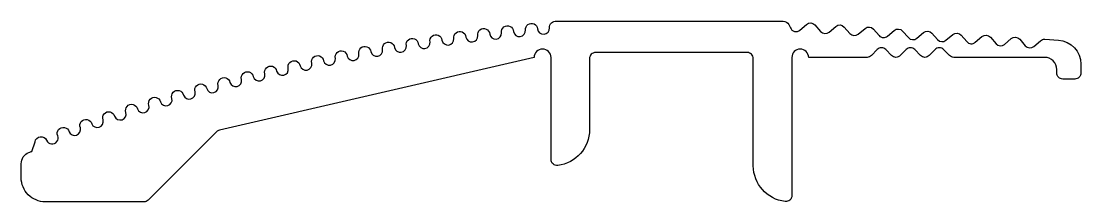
# Model space of a CAD drawing. Extents: x 143.4 to 187.4, y 253.5 to 261.
import ezdxf

# ---------------------------------------------------------------- set-up
doc = ezdxf.new("R2010")
doc.units = 0
doc.layers.add('CIZGI', color=7, linetype='CONTINUOUS')

msp = doc.modelspace()

# ---------------------------------------------------------------- linework, layer by layer
at = {"layer": 'CIZGI', "ltscale": 0.2}
msp.add_lwpolyline([(159.348, 259.994, -1.060673), (159.841, 260.071, 0.942798), (160.334, 260.145, -1.060673), (160.828, 260.217, 0.942798), (161.323, 260.285, -1.060673), (161.818, 260.35, 0.942798), (162.313, 260.412, -1.060673), (162.808, 260.471, 0.942798), (163.304, 260.527, -1.060673), (163.801, 260.579, 0.970219), (164.296, 260.643, -1.007894), (164.794, 260.69, 0.98618), (165.292, 260.733, -0.490867), (165.579, 261.006), (175.002, 261.006, -0.28064), (175.224, 260.87), (175.293, 260.738, 0.518857), (175.69, 260.64), (175.96, 260.876, -0.413122), (176.312, 260.852), (176.552, 260.579, 0.411363), (176.903, 260.555), (177.178, 260.792, -0.413122), (177.53, 260.766), (177.764, 260.495, 0.411363), (178.115, 260.471), (178.394, 260.707, -0.413122), (178.746, 260.681), (178.979, 260.412, 0.416648), (179.333, 260.387), (179.603, 260.622, -0.413122), (179.955, 260.598), (180.194, 260.326, 0.411363), (180.545, 260.301), (180.82, 260.538, -0.413122), (181.172, 260.512), (181.407, 260.241, 0.407746), (181.756, 260.219), (182.037, 260.453, -0.413122), (182.389, 260.427), (182.621, 260.159, 0.414884), (182.974, 260.132), (183.249, 260.369, -0.413122), (183.601, 260.343), (183.834, 260.074, 0.414156), (184.191, 260.047), (184.466, 260.283, -0.413122), (184.818, 260.258), (185.05, 259.989, 0.414156), (185.407, 259.962), (185.68, 260.197, -0.197647), (185.861, 260.257), (186.424, 260.218, -0.39391), (187.355, 259.22), (187.355, 258.856, -0.414214), (187.105, 258.606), (186.605, 258.606, -0.414214), (186.355, 258.856), (186.355, 259.006, 0.414214), (185.855, 259.506), (182.079, 259.506, -0.202647), (181.9, 259.581), (181.659, 259.83, 0.42265), (181.3, 259.83), (181.059, 259.581, -0.42265), (180.7, 259.581), (180.459, 259.83, 0.42265), (180.1, 259.83), (179.859, 259.581, -0.42265), (179.5, 259.581), (179.259, 259.83, 0.42265), (178.9, 259.83), (178.659, 259.581, -0.202647), (178.479, 259.506), (176.055, 259.506, 0.993751), (175.355, 259.501), (175.355, 253.765, -0.449901), (175.075, 253.516, -0.379405), (173.755, 255.006), (173.755, 259.456, 0.414214), (173.505, 259.706), (167.205, 259.706, 0.414214), (166.955, 259.456), (166.955, 256.506, -0.379405), (165.635, 255.016, -0.449901), (165.355, 255.265), (165.355, 259.501, 1), (164.655, 259.501), (151.587, 256.484, 0.140541), (151.466, 256.417), (148.628, 253.579, -0.198912), (148.451, 253.506), (144.355, 253.506, -0.414214), (143.355, 254.506), (143.355, 255.089, -0.311177), (143.677, 255.556, -0.000402), (143.796, 255.602), (143.931, 255.996, -0.764718), (144.41, 256.06, 1), (144.871, 256.253, -1.05735), (145.341, 256.419, 0.942798), (145.812, 256.585, -1.060673), (146.284, 256.747, 0.942798), (146.757, 256.907, -1.060673), (147.231, 257.063, 0.942798), (147.706, 257.216, -1.060673), (148.182, 257.367, 0.942723), (148.659, 257.514, -1.060588), (149.137, 257.659, 0.942798), (149.615, 257.8, -1.060673), (150.095, 257.939, 0.942798), (150.575, 258.074, -1.060673), (151.057, 258.207, 0.943757), (151.539, 258.336, -1.060673), (152.021, 258.463, 0.942798), (152.505, 258.586, -1.060673), (152.99, 258.707, 0.942798), (153.475, 258.824, -1.060673), (153.961, 258.938, 0.942798), (154.447, 259.049, -1.060673), (154.934, 259.158, 0.942798), (155.422, 259.263, -1.060673), (155.911, 259.365, 0.942798), (156.4, 259.464, -1.060673), (156.89, 259.56, 0.942798), (157.38, 259.653, -1.060673), (157.871, 259.743, 0.942798), (158.363, 259.829, -1.060673), (158.855, 259.913, 0.942798), (159.348, 259.994)], format="xyb", dxfattribs=at)

doc.saveas('drawing.dxf')
